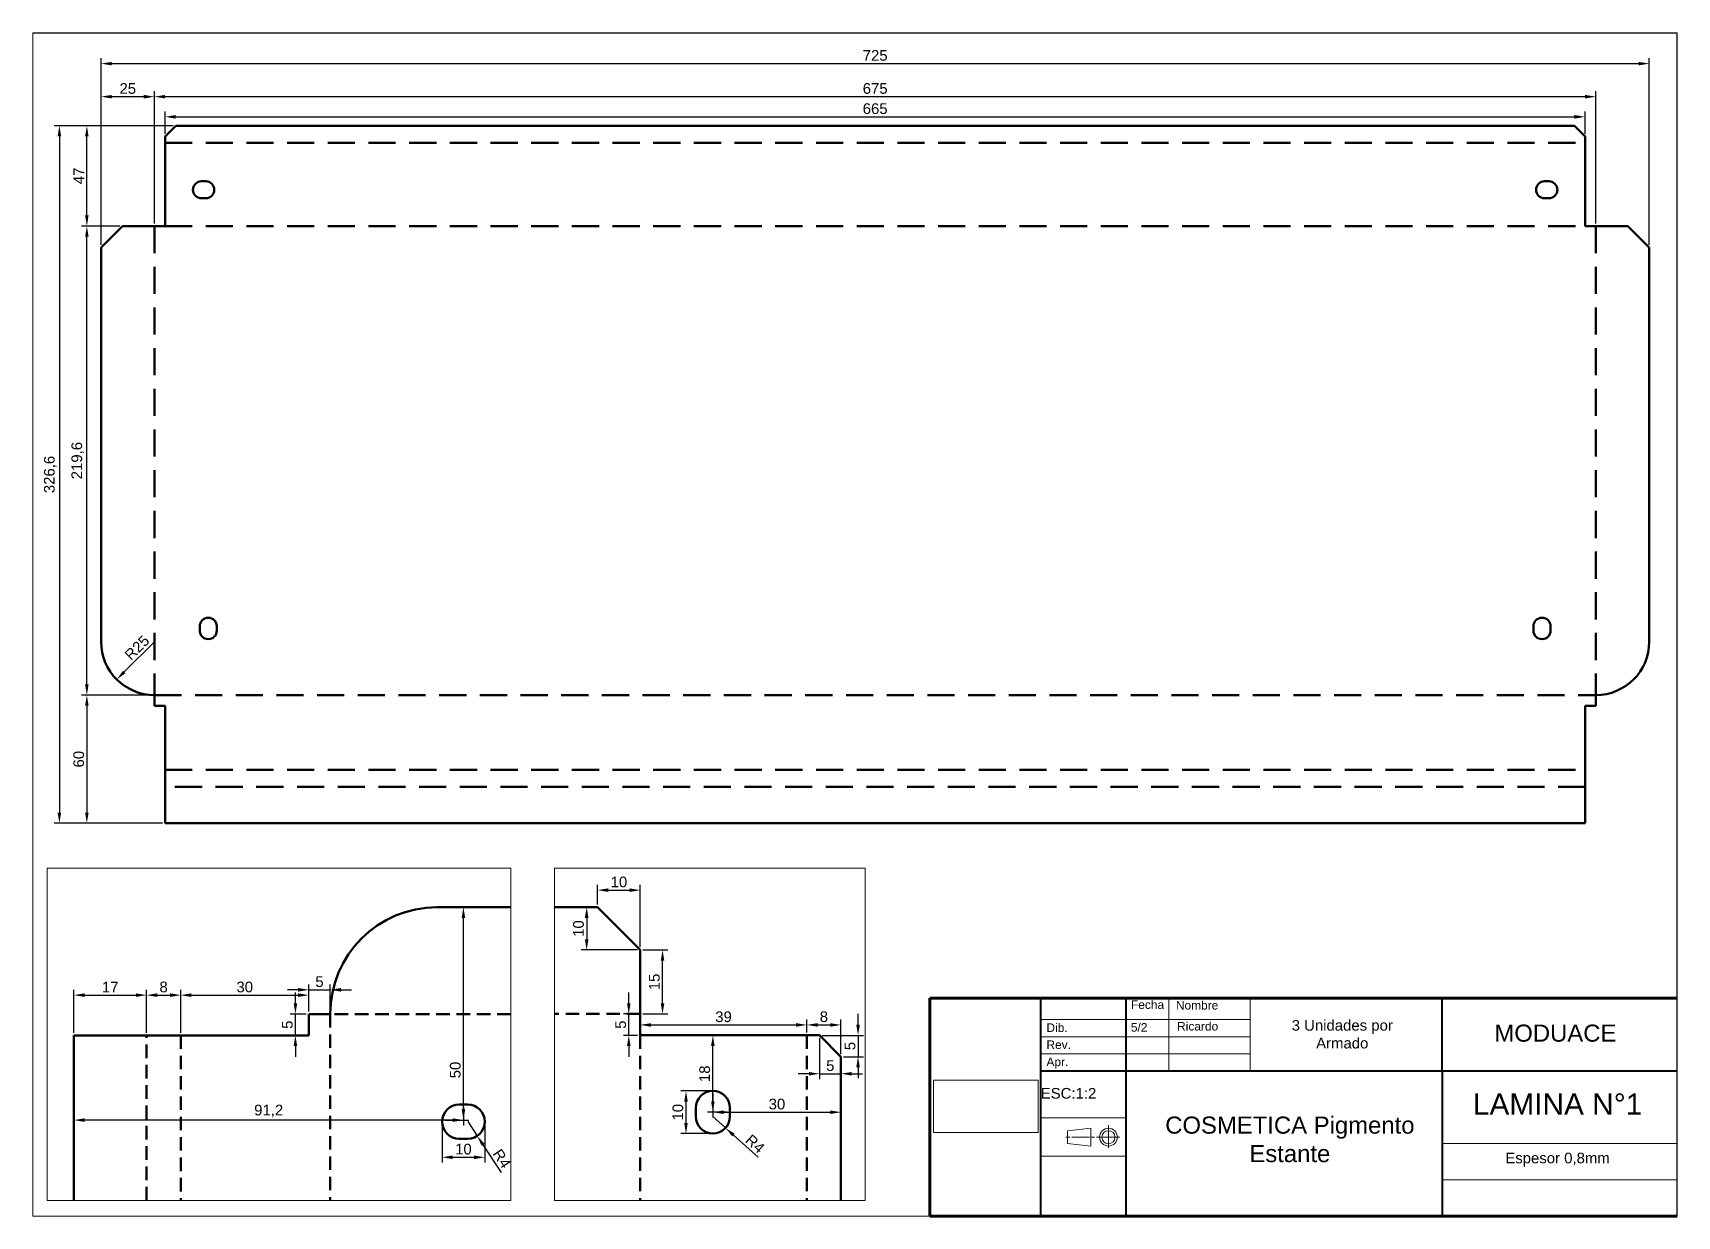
# Paper-space layout 'Estante' of a CAD drawing. Header units: millimetres. Extents: x 25 to 410, y 10 to 287.
# The model-space entities are those that its viewports show. They can reach past a viewport. Long polylines and large blocks are cut down to what shows.
import ezdxf

# ---------------------------------------------------------------- set-up
doc = ezdxf.new("R2010")
doc.units = ezdxf.units.MM
doc.linetypes.add('HIDDEN2', pattern=[4.7625, 3.175, -1.5875])
doc.layers.add('logo', color=7, linetype='Continuous', lineweight=13, true_color=0xffffff)
doc.layers.add('PDF4_Texto', color=7, linetype='Continuous')
doc.layers.add('Rotulo', color=7, linetype='Continuous', lineweight=20)
doc.styles.add('Annotative', font='arial.ttf')
doc.styles.add('PDF Arial', font='arial.ttf')
doc.styles.get("Standard").update_dxf_attribs({"font": 'arial.ttf'})
doc.dimstyles.new('ISO-25', dxfattribs={"dimtxt": 2.5, "dimasz": 2.5, "dimexe": 1.25, "dimexo": 0.625, "dimtad": 1, "dimtxsty": 'Standard', "dimcen": 2.5, "dimadec": 0, "dimazin": 0, "dimtfac": 1, "dimtmove": 0, "dimatfit": 3, "dimfxl": 1, "dimarcsym": 0})
picture_1 = doc.add_image_def('image1.jpg', size_in_pixel=(62, 31))

# ---------------------------------------------------------------- blocks, each defined once
blk = doc.blocks.new('*D77')
at = {"color": 0, "lineweight": -2, "transparency": 16777216}
for p, q in [((40.97, 237.4), (40.97, 281.06)), ((403.47, 237.4), (403.47, 281.06)), ((43.47, 279.81), (400.97, 279.81))]:
    blk.add_line(p, q, dxfattribs=at)
at = {"color": 0, "transparency": 16777216}
for points in [[(43.47, 280.22), (43.47, 279.39), (40.97, 279.81)], [(400.97, 280.22), (400.97, 279.39), (403.47, 279.81)]]:
    blk.add_solid(points, dxfattribs=at)
at = {"layer": 'Defpoints', "color": 0, "transparency": 16777216}
for p in [(403.47, 279.81), (40.97, 236.77), (403.47, 236.77)]:
    blk.add_point(p, dxfattribs=at)
at = {"color": 0, "transparency": 16777216, "insert": (222.22, 281.71), "char_height": 2.5, "attachment_point": 5}
blk.add_mtext('725', dxfattribs=at)
blk = doc.blocks.new('*D78')
at = {"color": 0, "lineweight": -2, "transparency": 16777216}
for p, q in [((40.97, 237.4), (40.97, 273.32)), ((43.47, 272.07), (50.97, 272.07)), ((53.47, 242.4), (53.47, 273.32))]:
    blk.add_line(p, q, dxfattribs=at)
at = {"color": 0, "transparency": 16777216}
for points in [[(43.47, 272.48), (43.47, 271.65), (40.97, 272.07)], [(50.97, 272.48), (50.97, 271.65), (53.47, 272.07)]]:
    blk.add_solid(points, dxfattribs=at)
at = {"layer": 'Defpoints', "color": 0, "transparency": 16777216}
for p in [(53.47, 272.07), (53.47, 241.77), (40.97, 236.77)]:
    blk.add_point(p, dxfattribs=at)
at = {"color": 0, "transparency": 16777216, "insert": (47.22, 273.97), "char_height": 2.5, "attachment_point": 5}
blk.add_mtext('25', dxfattribs=at)
blk = doc.blocks.new('*D79')
at = {"color": 0, "lineweight": -2, "transparency": 16777216}
for p, q in [((53.47, 242.4), (53.47, 273.32)), ((55.97, 272.07), (388.47, 272.07)), ((390.97, 242.4), (390.97, 273.32))]:
    blk.add_line(p, q, dxfattribs=at)
at = {"color": 0, "transparency": 16777216}
for points in [[(55.97, 272.48), (55.97, 271.65), (53.47, 272.07)], [(388.47, 272.48), (388.47, 271.65), (390.97, 272.07)]]:
    blk.add_solid(points, dxfattribs=at)
at = {"layer": 'Defpoints', "color": 0, "transparency": 16777216}
for p in [(390.97, 272.07), (53.47, 241.77), (390.97, 241.77)]:
    blk.add_point(p, dxfattribs=at)
at = {"color": 0, "transparency": 16777216, "insert": (222.22, 273.97), "char_height": 2.5, "attachment_point": 5}
blk.add_mtext('675', dxfattribs=at)
blk = doc.blocks.new('*D80')
at = {"color": 0, "lineweight": -2, "transparency": 16777216}
for p, q in [((57.84, 265.27), (29.96, 265.27)), ((31.21, 262.77), (31.21, 104.47)), ((55.34, 101.97), (29.96, 101.97))]:
    blk.add_line(p, q, dxfattribs=at)
at = {"color": 0, "transparency": 16777216}
for points in [[(30.79, 262.77), (31.62, 262.77), (31.21, 265.27)], [(30.79, 104.47), (31.62, 104.47), (31.21, 101.97)]]:
    blk.add_solid(points, dxfattribs=at)
at = {"layer": 'Defpoints', "color": 0, "transparency": 16777216}
for p in [(58.47, 265.27), (31.21, 101.97), (55.97, 101.97)]:
    blk.add_point(p, dxfattribs=at)
at = {"color": 0, "transparency": 16777216, "insert": (29.08, 183.62), "char_height": 2.5, "attachment_point": 5, "rotation": 90}
blk.add_mtext('326,6', dxfattribs=at)
blk = doc.blocks.new('*D81')
at = {"color": 0, "lineweight": -2, "transparency": 16777216}
for p, q in [((57.84, 265.27), (36.39, 265.27)), ((37.64, 244.27), (37.64, 262.77)), ((45.34, 241.77), (36.39, 241.77))]:
    blk.add_line(p, q, dxfattribs=at)
at = {"color": 0, "transparency": 16777216}
for points in [[(37.22, 262.77), (38.05, 262.77), (37.64, 265.27)], [(37.22, 244.27), (38.05, 244.27), (37.64, 241.77)]]:
    blk.add_solid(points, dxfattribs=at)
at = {"layer": 'Defpoints', "color": 0, "transparency": 16777216}
for p in [(37.64, 265.27), (58.47, 265.27), (45.97, 241.77)]:
    blk.add_point(p, dxfattribs=at)
at = {"color": 0, "transparency": 16777216, "insert": (35.76, 253.52), "char_height": 2.5, "attachment_point": 5, "rotation": 90}
blk.add_mtext('47', dxfattribs=at)
blk = doc.blocks.new('*D82')
at = {"color": 0, "lineweight": -2, "transparency": 16777216}
for p, q in [((52.84, 131.97), (36.39, 131.97)), ((37.64, 129.47), (37.64, 104.47)), ((55.34, 101.97), (36.39, 101.97))]:
    blk.add_line(p, q, dxfattribs=at)
at = {"color": 0, "transparency": 16777216}
for points in [[(37.22, 129.47), (38.05, 129.47), (37.64, 131.97)], [(37.22, 104.47), (38.05, 104.47), (37.64, 101.97)]]:
    blk.add_solid(points, dxfattribs=at)
at = {"layer": 'Defpoints', "color": 0, "transparency": 16777216}
for p in [(53.47, 131.97), (37.64, 101.97), (55.97, 101.97)]:
    blk.add_point(p, dxfattribs=at)
at = {"color": 0, "transparency": 16777216, "insert": (35.74, 116.97), "char_height": 2.5, "attachment_point": 5, "rotation": 90}
blk.add_mtext('60', dxfattribs=at)
blk = doc.blocks.new('*D83')
at = {"color": 0, "lineweight": -2, "transparency": 16777216}
for p, q in [((45.34, 241.77), (36.39, 241.77)), ((37.64, 134.47), (37.64, 239.27)), ((52.84, 131.97), (36.39, 131.97))]:
    blk.add_line(p, q, dxfattribs=at)
at = {"color": 0, "transparency": 16777216}
for points in [[(37.22, 239.27), (38.05, 239.27), (37.64, 241.77)], [(37.22, 134.47), (38.05, 134.47), (37.64, 131.97)]]:
    blk.add_solid(points, dxfattribs=at)
at = {"layer": 'Defpoints', "color": 0, "transparency": 16777216}
for p in [(37.64, 241.77), (45.97, 241.77), (53.47, 131.97)]:
    blk.add_point(p, dxfattribs=at)
at = {"color": 0, "transparency": 16777216, "insert": (35.51, 186.87), "char_height": 2.5, "attachment_point": 5, "rotation": 90}
blk.add_mtext('219,6', dxfattribs=at)
blk = doc.blocks.new('*D84')
at = {"color": 0, "lineweight": -2, "transparency": 16777216}
blk.add_line((53.29, 144.29), (46.4, 137.4), dxfattribs=at)
at = {"color": 0, "transparency": 16777216}
blk.add_solid([(46.1, 137.69), (46.69, 137.1), (44.63, 135.63)], dxfattribs=at)
at = {"layer": 'Defpoints', "color": 0, "transparency": 16777216}
for p in [(53.47, 144.47), (44.63, 135.63)]:
    blk.add_point(p, dxfattribs=at)
at = {"color": 0, "transparency": 16777216, "insert": (49.38, 143.07), "char_height": 2.5, "attachment_point": 5, "rotation": 45}
blk.add_mtext('R25', dxfattribs=at)
blk = doc.blocks.new('*D85')
at = {"color": 0, "lineweight": -2, "transparency": 16777216}
for p, q in [((34.61, 52.93), (34.61, 62.98)), ((37.11, 61.73), (49.11, 61.73)), ((51.61, 52.93), (51.61, 62.98))]:
    blk.add_line(p, q, dxfattribs=at)
at = {"color": 0, "transparency": 16777216}
for points in [[(37.11, 62.15), (37.11, 61.31), (34.61, 61.73)], [(49.11, 62.15), (49.11, 61.31), (51.61, 61.73)]]:
    blk.add_solid(points, dxfattribs=at)
at = {"layer": 'Defpoints', "color": 0, "transparency": 16777216}
for p in [(51.61, 61.73), (34.61, 52.31), (51.61, 52.31)]:
    blk.add_point(p, dxfattribs=at)
at = {"color": 0, "transparency": 16777216, "insert": (43.11, 63.61), "char_height": 2.5, "attachment_point": 5}
blk.add_mtext('17', dxfattribs=at)
blk = doc.blocks.new('*D86')
at = {"color": 0, "lineweight": -2, "transparency": 16777216}
for p, q in [((51.61, 52.93), (51.61, 62.98)), ((54.11, 61.73), (57.11, 61.73)), ((59.61, 52.93), (59.61, 62.98))]:
    blk.add_line(p, q, dxfattribs=at)
at = {"color": 0, "transparency": 16777216}
for points in [[(54.11, 62.15), (54.11, 61.31), (51.61, 61.73)], [(57.11, 62.15), (57.11, 61.31), (59.61, 61.73)]]:
    blk.add_solid(points, dxfattribs=at)
at = {"layer": 'Defpoints', "color": 0, "transparency": 16777216}
for p in [(59.61, 61.73), (51.61, 52.31), (59.61, 52.31)]:
    blk.add_point(p, dxfattribs=at)
at = {"color": 0, "transparency": 16777216, "insert": (55.61, 63.63), "char_height": 2.5, "attachment_point": 5}
blk.add_mtext('8', dxfattribs=at)
blk = doc.blocks.new('*D87')
at = {"color": 0, "lineweight": -2, "transparency": 16777216}
for p, q in [((59.61, 52.93), (59.61, 62.98)), ((62.11, 61.73), (87.11, 61.73)), ((89.61, 57.93), (89.61, 62.98))]:
    blk.add_line(p, q, dxfattribs=at)
at = {"color": 0, "transparency": 16777216}
for points in [[(62.11, 62.15), (62.11, 61.31), (59.61, 61.73)], [(87.11, 62.15), (87.11, 61.31), (89.61, 61.73)]]:
    blk.add_solid(points, dxfattribs=at)
at = {"layer": 'Defpoints', "color": 0, "transparency": 16777216}
for p in [(89.61, 61.73), (89.61, 57.31), (59.61, 52.31)]:
    blk.add_point(p, dxfattribs=at)
at = {"color": 0, "transparency": 16777216, "insert": (74.61, 63.63), "char_height": 2.5, "attachment_point": 5}
blk.add_mtext('30', dxfattribs=at)
blk = doc.blocks.new('*D88')
at = {"color": 0, "lineweight": -2, "transparency": 16777216}
for p, q in [((87.11, 62.98), (84.61, 62.98)), ((89.61, 57.93), (89.61, 64.23)), ((89.61, 62.98), (94.61, 62.98)), ((94.61, 57.93), (94.61, 64.23)), ((97.11, 62.98), (99.61, 62.98))]:
    blk.add_line(p, q, dxfattribs=at)
at = {"color": 0, "transparency": 16777216}
for points in [[(87.11, 63.4), (87.11, 62.56), (89.61, 62.98)], [(97.11, 63.4), (97.11, 62.56), (94.61, 62.98)]]:
    blk.add_solid(points, dxfattribs=at)
at = {"layer": 'Defpoints', "color": 0, "transparency": 16777216}
for p in [(94.61, 62.98), (89.61, 57.31), (94.61, 57.31)]:
    blk.add_point(p, dxfattribs=at)
at = {"color": 0, "transparency": 16777216, "insert": (92.11, 64.87), "char_height": 2.5, "attachment_point": 5}
blk.add_mtext('5', dxfattribs=at)
blk = doc.blocks.new('*D89')
at = {"color": 0, "lineweight": -2, "transparency": 16777216}
for p, q in [((86.47, 59.81), (86.47, 62.31)), ((88.99, 57.31), (85.22, 57.31)), ((86.47, 52.31), (86.47, 57.31)), ((88.99, 52.31), (85.22, 52.31)), ((86.47, 49.81), (86.47, 47.31))]:
    blk.add_line(p, q, dxfattribs=at)
at = {"color": 0, "transparency": 16777216}
for points in [[(86.06, 59.81), (86.89, 59.81), (86.47, 57.31)], [(86.06, 49.81), (86.89, 49.81), (86.47, 52.31)]]:
    blk.add_solid(points, dxfattribs=at)
at = {"layer": 'Defpoints', "color": 0, "transparency": 16777216}
for p in [(86.47, 57.31), (89.61, 57.31), (89.61, 52.31)]:
    blk.add_point(p, dxfattribs=at)
at = {"color": 0, "transparency": 16777216, "insert": (84.58, 54.81), "char_height": 2.5, "attachment_point": 5, "rotation": 90}
blk.add_mtext('5', dxfattribs=at)
blk = doc.blocks.new('*D90')
at = {"color": 0, "lineweight": -2, "transparency": 16777216}
for p, q in [((120.81, 31.48), (120.81, 22.52)), ((130.81, 31.48), (130.81, 22.52)), ((123.31, 23.77), (128.31, 23.77))]:
    blk.add_line(p, q, dxfattribs=at)
at = {"color": 0, "transparency": 16777216}
for points in [[(123.31, 24.19), (123.31, 23.35), (120.81, 23.77)], [(128.31, 24.19), (128.31, 23.35), (130.81, 23.77)]]:
    blk.add_solid(points, dxfattribs=at)
at = {"layer": 'Defpoints', "color": 0, "transparency": 16777216}
for p in [(120.81, 32.11), (130.81, 32.11), (130.81, 23.77)]:
    blk.add_point(p, dxfattribs=at)
at = {"color": 0, "transparency": 16777216, "insert": (125.81, 25.67), "char_height": 2.5, "attachment_point": 5}
blk.add_mtext('10', dxfattribs=at)
blk = doc.blocks.new('*D91')
at = {"color": 0, "lineweight": -2, "transparency": 16777216}
for p, q in [((126.81, 32.11), (129.03, 28.78)), ((134.72, 20.23), (130.42, 26.7))]:
    blk.add_line(p, q, dxfattribs=at)
blk.add_arc((126.81, 32.11), 4, 285.7643, 351.0475, dxfattribs=at)
at = {"color": 0, "transparency": 16777216}
blk.add_solid([(130.76, 26.93), (130.07, 26.47), (129.03, 28.78)], dxfattribs=at)
at = {"layer": 'Defpoints', "color": 0, "transparency": 16777216}
for p in [(126.81, 32.11), (129.03, 28.78)]:
    blk.add_point(p, dxfattribs=at)
at = {"color": 0, "transparency": 16777216, "insert": (134.82, 23.46), "char_height": 2.5, "attachment_point": 5, "rotation": 303.6693}
blk.add_mtext('R4', dxfattribs=at)
blk = doc.blocks.new('*D92')
at = {"color": 0, "lineweight": -2, "transparency": 16777216}
for p, q in [((34.61, 35.48), (34.61, 31.23)), ((125.81, 35.48), (125.81, 31.23)), ((123.31, 32.48), (37.11, 32.48))]:
    blk.add_line(p, q, dxfattribs=at)
at = {"color": 0, "transparency": 16777216}
for points in [[(37.11, 32.89), (37.11, 32.06), (34.61, 32.48)], [(123.31, 32.89), (123.31, 32.06), (125.81, 32.48)]]:
    blk.add_solid(points, dxfattribs=at)
at = {"layer": 'Defpoints', "color": 0, "transparency": 16777216}
for p in [(34.61, 36.11), (125.81, 36.11), (34.61, 32.48)]:
    blk.add_point(p, dxfattribs=at)
at = {"color": 0, "transparency": 16777216, "insert": (80.21, 34.6), "char_height": 2.5, "attachment_point": 5}
blk.add_mtext('91,2', dxfattribs=at)
blk = doc.blocks.new('*D93')
at = {"color": 0, "lineweight": -2, "transparency": 16777216}
for p, q in [((123.86, 82.31), (127.06, 82.31)), ((125.81, 34.98), (125.81, 79.81)), ((121.45, 32.48), (127.06, 32.48))]:
    blk.add_line(p, q, dxfattribs=at)
at = {"color": 0, "transparency": 16777216}
for points in [[(125.4, 79.81), (126.23, 79.81), (125.81, 82.31)], [(125.4, 34.98), (126.23, 34.98), (125.81, 32.48)]]:
    blk.add_solid(points, dxfattribs=at)
at = {"layer": 'Defpoints', "color": 0, "transparency": 16777216}
for p in [(123.24, 82.31), (125.81, 82.31), (120.83, 32.48)]:
    blk.add_point(p, dxfattribs=at)
at = {"color": 0, "transparency": 16777216, "insert": (123.91, 44.2), "char_height": 2.5, "attachment_point": 5, "rotation": 90}
blk.add_mtext('50', dxfattribs=at)
blk = doc.blocks.new('*D94')
at = {"color": 0, "lineweight": -2, "transparency": 16777216}
for p, q in [((157.22, 82.95), (157.22, 87.56)), ((159.72, 86.31), (164.72, 86.31)), ((167.22, 72.95), (167.22, 87.56))]:
    blk.add_line(p, q, dxfattribs=at)
at = {"color": 0, "transparency": 16777216}
for points in [[(159.72, 86.73), (159.72, 85.89), (157.22, 86.31)], [(164.72, 86.73), (164.72, 85.89), (167.22, 86.31)]]:
    blk.add_solid(points, dxfattribs=at)
at = {"layer": 'Defpoints', "color": 0, "transparency": 16777216}
for p in [(167.22, 86.31), (157.22, 82.32), (167.22, 72.32)]:
    blk.add_point(p, dxfattribs=at)
at = {"color": 0, "transparency": 16777216, "insert": (162.22, 88.21), "char_height": 2.5, "attachment_point": 5}
blk.add_mtext('10', dxfattribs=at)
blk = doc.blocks.new('*D95')
at = {"color": 0, "lineweight": -2, "transparency": 16777216}
for p, q in [((156.59, 82.32), (153.42, 82.32)), ((154.67, 79.82), (154.67, 74.82)), ((166.59, 72.32), (153.42, 72.32))]:
    blk.add_line(p, q, dxfattribs=at)
at = {"color": 0, "transparency": 16777216}
for points in [[(154.25, 79.82), (155.09, 79.82), (154.67, 82.32)], [(154.25, 74.82), (155.09, 74.82), (154.67, 72.32)]]:
    blk.add_solid(points, dxfattribs=at)
at = {"layer": 'Defpoints', "color": 0, "transparency": 16777216}
for p in [(157.22, 82.32), (154.67, 72.32), (167.22, 72.32)]:
    blk.add_point(p, dxfattribs=at)
at = {"color": 0, "transparency": 16777216, "insert": (152.77, 77.32), "char_height": 2.5, "attachment_point": 5, "rotation": 90}
blk.add_mtext('10', dxfattribs=at)
blk = doc.blocks.new('*D96')
at = {"color": 0, "lineweight": -2, "transparency": 16777216}
for p, q in [((167.84, 72.32), (173.69, 72.32)), ((172.44, 59.82), (172.44, 69.82)), ((167.84, 57.32), (173.69, 57.32))]:
    blk.add_line(p, q, dxfattribs=at)
at = {"color": 0, "transparency": 16777216}
for points in [[(172.02, 69.82), (172.85, 69.82), (172.44, 72.32)], [(172.02, 59.82), (172.85, 59.82), (172.44, 57.32)]]:
    blk.add_solid(points, dxfattribs=at)
at = {"layer": 'Defpoints', "color": 0, "transparency": 16777216}
for p in [(167.22, 72.32), (172.44, 72.32), (167.22, 57.32)]:
    blk.add_point(p, dxfattribs=at)
at = {"color": 0, "transparency": 16777216, "insert": (170.53, 64.82), "char_height": 2.5, "attachment_point": 5, "rotation": 90}
blk.add_mtext('15', dxfattribs=at)
blk = doc.blocks.new('*D97')
at = {"color": 0, "lineweight": -2, "transparency": 16777216}
for p, q in [((164.53, 59.82), (164.53, 62.32)), ((166.59, 57.32), (163.28, 57.32)), ((164.53, 52.32), (164.53, 57.32)), ((166.59, 52.32), (163.28, 52.32)), ((164.53, 49.82), (164.53, 47.32))]:
    blk.add_line(p, q, dxfattribs=at)
at = {"color": 0, "transparency": 16777216}
for points in [[(164.11, 59.82), (164.94, 59.82), (164.53, 57.32)], [(164.11, 49.82), (164.94, 49.82), (164.53, 52.32)]]:
    blk.add_solid(points, dxfattribs=at)
at = {"layer": 'Defpoints', "color": 0, "transparency": 16777216}
for p in [(164.53, 57.32), (167.22, 57.32), (167.22, 52.32)]:
    blk.add_point(p, dxfattribs=at)
at = {"color": 0, "transparency": 16777216, "insert": (162.63, 54.82), "char_height": 2.5, "attachment_point": 5, "rotation": 90}
blk.add_mtext('5', dxfattribs=at)
blk = doc.blocks.new('*D98')
at = {"color": 0, "lineweight": -2, "transparency": 16777216}
for p, q in [((167.22, 52.95), (167.22, 56.01)), ((169.72, 54.76), (203.72, 54.76)), ((206.22, 52.95), (206.22, 56.01))]:
    blk.add_line(p, q, dxfattribs=at)
at = {"color": 0, "transparency": 16777216}
for points in [[(169.72, 55.17), (169.72, 54.34), (167.22, 54.76)], [(203.72, 55.17), (203.72, 54.34), (206.22, 54.76)]]:
    blk.add_solid(points, dxfattribs=at)
at = {"layer": 'Defpoints', "color": 0, "transparency": 16777216}
for p in [(206.22, 54.76), (167.22, 52.32), (206.22, 52.32)]:
    blk.add_point(p, dxfattribs=at)
at = {"color": 0, "transparency": 16777216, "insert": (186.72, 56.66), "char_height": 2.5, "attachment_point": 5}
blk.add_mtext('39', dxfattribs=at)
blk = doc.blocks.new('*D99')
at = {"color": 0, "lineweight": -2, "transparency": 16777216}
for p, q in [((206.22, 52.95), (206.22, 56.01)), ((208.72, 54.76), (211.72, 54.76)), ((214.22, 47.95), (214.22, 56.01))]:
    blk.add_line(p, q, dxfattribs=at)
at = {"color": 0, "transparency": 16777216}
for points in [[(208.72, 55.17), (208.72, 54.34), (206.22, 54.76)], [(211.72, 55.17), (211.72, 54.34), (214.22, 54.76)]]:
    blk.add_solid(points, dxfattribs=at)
at = {"layer": 'Defpoints', "color": 0, "transparency": 16777216}
for p in [(214.22, 54.76), (206.22, 52.32), (214.22, 47.32)]:
    blk.add_point(p, dxfattribs=at)
at = {"color": 0, "transparency": 16777216, "insert": (210.22, 56.66), "char_height": 2.5, "attachment_point": 5}
blk.add_mtext('8', dxfattribs=at)
blk = doc.blocks.new('*D100')
at = {"color": 0, "lineweight": -2, "transparency": 16777216}
for p, q in [((218.22, 54.82), (218.22, 57.32)), ((209.84, 52.32), (219.47, 52.32)), ((218.22, 52.32), (218.22, 47.32)), ((214.84, 47.32), (219.47, 47.32)), ((218.22, 44.82), (218.22, 42.32))]:
    blk.add_line(p, q, dxfattribs=at)
at = {"color": 0, "transparency": 16777216}
for points in [[(217.8, 54.82), (218.63, 54.82), (218.22, 52.32)], [(217.8, 44.82), (218.63, 44.82), (218.22, 47.32)]]:
    blk.add_solid(points, dxfattribs=at)
at = {"layer": 'Defpoints', "color": 0, "transparency": 16777216}
for p in [(209.22, 52.32), (214.22, 47.32), (218.22, 47.32)]:
    blk.add_point(p, dxfattribs=at)
at = {"color": 0, "transparency": 16777216, "insert": (216.32, 49.82), "char_height": 2.5, "attachment_point": 5, "rotation": 90}
blk.add_mtext('5', dxfattribs=at)
blk = doc.blocks.new('*D101')
at = {"color": 0, "lineweight": -2, "transparency": 16777216}
for p, q in [((209.22, 51.7), (209.22, 42.08)), ((214.22, 46.7), (214.22, 42.08)), ((206.72, 43.33), (204.22, 43.33)), ((209.22, 43.33), (214.22, 43.33)), ((216.72, 43.33), (219.22, 43.33))]:
    blk.add_line(p, q, dxfattribs=at)
at = {"color": 0, "transparency": 16777216}
for points in [[(206.72, 43.74), (206.72, 42.91), (209.22, 43.33)], [(216.72, 43.74), (216.72, 42.91), (214.22, 43.33)]]:
    blk.add_solid(points, dxfattribs=at)
at = {"layer": 'Defpoints', "color": 0, "transparency": 16777216}
for p in [(209.22, 52.32), (214.22, 47.32), (214.22, 43.33)]:
    blk.add_point(p, dxfattribs=at)
at = {"color": 0, "transparency": 16777216, "insert": (211.72, 45.22), "char_height": 2.5, "attachment_point": 5}
blk.add_mtext('5', dxfattribs=at)
blk = doc.blocks.new('*D102')
at = {"color": 0, "lineweight": -2, "transparency": 16777216}
for p, q in [((184.22, 38.7), (184.22, 33.07)), ((214.22, 38.7), (214.22, 33.07)), ((186.72, 34.32), (211.72, 34.32))]:
    blk.add_line(p, q, dxfattribs=at)
at = {"color": 0, "transparency": 16777216}
for points in [[(186.72, 34.74), (186.72, 33.91), (184.22, 34.32)], [(211.72, 34.74), (211.72, 33.91), (214.22, 34.32)]]:
    blk.add_solid(points, dxfattribs=at)
at = {"layer": 'Defpoints', "color": 0, "transparency": 16777216}
for p in [(184.22, 39.32), (214.22, 39.32), (214.22, 34.32)]:
    blk.add_point(p, dxfattribs=at)
at = {"color": 0, "transparency": 16777216, "insert": (199.22, 36.22), "char_height": 2.5, "attachment_point": 5}
blk.add_mtext('30', dxfattribs=at)
blk = doc.blocks.new('*D103')
at = {"color": 0, "lineweight": -2, "transparency": 16777216}
for p, q in [((180.84, 52.32), (185.47, 52.32)), ((184.22, 36.82), (184.22, 49.82)), ((187.57, 34.32), (182.97, 34.32))]:
    blk.add_line(p, q, dxfattribs=at)
at = {"color": 0, "transparency": 16777216}
for points in [[(183.8, 49.82), (184.63, 49.82), (184.22, 52.32)], [(183.8, 36.82), (184.63, 36.82), (184.22, 34.32)]]:
    blk.add_solid(points, dxfattribs=at)
at = {"layer": 'Defpoints', "color": 0, "transparency": 16777216}
for p in [(180.22, 52.32), (184.22, 52.32), (188.19, 34.32)]:
    blk.add_point(p, dxfattribs=at)
at = {"color": 0, "transparency": 16777216, "insert": (182.31, 43.32), "char_height": 2.5, "attachment_point": 5, "rotation": 90}
blk.add_mtext('18', dxfattribs=at)
blk = doc.blocks.new('*D104')
at = {"color": 0, "lineweight": -2, "transparency": 16777216}
for p, q in [((183.59, 39.32), (176.68, 39.32)), ((177.93, 31.82), (177.93, 36.82)), ((183.59, 29.32), (176.68, 29.32))]:
    blk.add_line(p, q, dxfattribs=at)
at = {"color": 0, "transparency": 16777216}
for points in [[(177.51, 36.82), (178.34, 36.82), (177.93, 39.32)], [(177.51, 31.82), (178.34, 31.82), (177.93, 29.32)]]:
    blk.add_solid(points, dxfattribs=at)
at = {"layer": 'Defpoints', "color": 0, "transparency": 16777216}
for p in [(177.93, 39.32), (184.22, 39.32), (184.22, 29.32)]:
    blk.add_point(p, dxfattribs=at)
at = {"color": 0, "transparency": 16777216, "insert": (176.03, 34.32), "char_height": 2.5, "attachment_point": 5, "rotation": 90}
blk.add_mtext('10', dxfattribs=at)
blk = doc.blocks.new('*D105')
at = {"color": 0, "lineweight": -2, "transparency": 16777216}
for p, q in [((184.22, 33.32), (187.18, 30.64)), ((194.81, 23.76), (189.04, 28.97))]:
    blk.add_line(p, q, dxfattribs=at)
at = {"color": 0, "transparency": 16777216}
blk.add_solid([(189.32, 29.28), (188.76, 28.66), (187.18, 30.64)], dxfattribs=at)
at = {"layer": 'Defpoints', "color": 0, "transparency": 16777216}
for p in [(184.22, 33.32), (187.18, 30.64)]:
    blk.add_point(p, dxfattribs=at)
at = {"color": 0, "transparency": 16777216, "insert": (194.11, 26.92), "char_height": 2.5, "attachment_point": 5, "rotation": 317.9367}
blk.add_mtext('R4', dxfattribs=at)
blk = doc.blocks.new('*D112')
at = {"color": 0, "lineweight": -2, "transparency": 16777216}
for p, q in [((55.97, 263.4), (55.97, 268.6)), ((58.47, 267.35), (385.97, 267.35)), ((388.47, 263.4), (388.47, 268.6))]:
    blk.add_line(p, q, dxfattribs=at)
at = {"color": 0, "transparency": 16777216}
for points in [[(58.47, 267.77), (58.47, 266.93), (55.97, 267.35)], [(385.97, 267.77), (385.97, 266.93), (388.47, 267.35)]]:
    blk.add_solid(points, dxfattribs=at)
at = {"layer": 'Defpoints', "color": 0, "transparency": 16777216}
for p in [(388.47, 267.35), (55.97, 262.77), (388.47, 262.77)]:
    blk.add_point(p, dxfattribs=at)
at = {"color": 0, "transparency": 16777216, "insert": (222.22, 269.25), "char_height": 2.5, "attachment_point": 5}
blk.add_mtext('665', dxfattribs=at)

msp = doc.modelspace()

# ---------------------------------------------------------------- linework, layer by layer
at = {"lineweight": 50, "extrusion": (1, -1.22465e-16, 3.7494e-33)}
for p, q in [((-4849.73, 1553.35), (-4854.73, 1548.35)), ((-4849.73, 1553.35), (-4194.73, 1553.35)), ((-4194.73, 1553.35), (-4189.73, 1548.35)), ((-4854.73, 1548.35), (-4854.73, 1545.35)), ((-4189.73, 1548.35), (-4189.73, 1545.35)), ((-4854.73, 1545.35), (-4854.73, 1506.35)), ((-4189.73, 1545.35), (-4189.73, 1506.35)), ((-4837.73, 1527.35), (-4835.73, 1527.35)), ((-4206.73, 1527.35), (-4208.73, 1527.35)), ((-4835.73, 1519.35), (-4837.73, 1519.35)), ((-4208.73, 1519.35), (-4206.73, 1519.35)), ((-4859.73, 1506.35), (-4854.73, 1506.35)), ((-4184.73, 1506.35), (-4189.73, 1506.35)), ((-4838.53, 1318.95), (-4838.53, 1316.95)), ((-4830.53, 1316.95), (-4830.53, 1318.95)), ((-4213.93, 1316.95), (-4213.93, 1318.95)), ((-4205.93, 1318.95), (-4205.93, 1316.95)), ((-4854.73, 1281.75, 0), (-4859.73, 1281.75, 0)), ((-4854.73, 1251.74, 0), (-4854.73, 1281.75, 0)), ((-4189.73, 1251.74, 0), (-4189.73, 1281.75, 0)), ((-4189.73, 1281.75, 0), (-4184.73, 1281.75, 0)), ((-4854.73, 1251.74, 0), (-4854.73, 1243.75, 0)), ((-4189.73, 1251.74, 0), (-4189.73, 1243.75, 0)), ((-4854.73, 1243.75, 0), (-4854.73, 1226.75, 0)), ((-4189.73, 1243.75, 0), (-4189.73, 1226.75, 0)), ((-4189.73, 1226.75, 0), (-4854.73, 1226.75, 0))]:
    msp.add_line(p, q, dxfattribs=at)
at = {"linetype": 'HIDDEN2', "lineweight": 50, "extrusion": (1, -1.22465e-16, 3.7494e-33)}
for p, q in [((-4854.73, 1545.35), (-4189.73, 1545.35)), ((-4854.73, 1506.35), (-4189.73, 1506.35)), ((-4859.73, 1286.75, 0), (-4184.73, 1286.75, 0)), ((-4854.73, 1251.74, 0), (-4189.73, 1251.74, 0)), ((-4189.73, 1243.75, 0), (-4854.73, 1243.75, 0))]:
    msp.add_line(p, q, dxfattribs=at)
at = {"lineweight": 50}
for p, q in [((-4874.73, 1506.35, 0), (-4884.73, 1496.35, 0)), ((-4859.73, 1506.35, 0), (-4874.73, 1506.35, 0)), ((-4884.73, 1311.75, 0), (-4884.73, 1496.35, 0)), ((-4859.73, 1281.75, 0), (-4859.73, 1286.75, 0))]:
    msp.add_line(p, q, dxfattribs=at)
at = {"linetype": 'HIDDEN2', "lineweight": 50}
msp.add_line((-4859.73, 1506.35, 0), (-4859.73, 1286.75, 0), dxfattribs=at)
at = {"linetype": 'HIDDEN2', "lineweight": 50, "extrusion": (-1.83697e-16, -1.22465e-16, -1)}
msp.add_line((-4184.73, 1506.35), (-4184.73, 1286.75), dxfattribs=at)
at = {"lineweight": 50, "extrusion": (-1.83697e-16, -1.22465e-16, -1)}
for p, q in [((-4184.73, 1506.35), (-4169.73, 1506.35)), ((-4169.73, 1506.35), (-4159.73, 1496.35)), ((-4159.73, 1311.75), (-4159.73, 1496.35)), ((-4184.73, 1281.75), (-4184.73, 1286.75))]:
    msp.add_line(p, q, dxfattribs=at)
at = {"lineweight": 50, "extrusion": (1.83697e-16, -1.22465e-16, -1)}
for centre, start, end in [((4837.73, 1523.35), 270, 90), ((4835.73, 1523.35), 90, 270)]:
    msp.add_arc(centre, 4, start, end, dxfattribs=at)
at = {"lineweight": 50}
for centre, radius, start, end in [((-4208.73, 1523.35), 4, 90, 270), ((-4206.73, 1523.35), 4, 270, 90), ((-4834.53, 1318.95), 4, 0, 180), ((-4834.53, 1316.95), 4, 180, 0), ((-4184.73, 1311.75), 25, 270, 0)]:
    msp.add_arc(centre, radius, start, end, dxfattribs=at)
at = {"lineweight": 50, "extrusion": (4.89859e-16, 1.22465e-16, -1)}
for centre, start, end in [((4209.93, 1318.95), 0, 180), ((4209.93, 1316.95), 180, 0)]:
    msp.add_arc(centre, 4, start, end, dxfattribs=at)
at = {"lineweight": 50, "extrusion": (-3.67394e-16, 1.83697e-16, -1)}
msp.add_arc((4859.73, 1311.75, 0), 25, 270, 0, dxfattribs=at)

psp = doc.layouts.new('Estante')

# ---------------------------------------------------------------- linework, layer by layer
for p in [(25, 287), (410, 10)]:
    psp.add_line(p, (410, 287))
at = {"layer": 'Rotulo', "lineweight": 60}
for p, q in [((235, 10), (235, 61)), ((235, 61), (410, 61)), ((235, 10), (410, 10))]:
    psp.add_line(p, q, dxfattribs=at)
at = {"layer": 'Rotulo', "lineweight": 40}
for p, q in [((261, 10), (261, 61)), ((281, 10), (281, 61)), ((355, 44), (355, 61)), ((261, 44), (410, 44)), ((355, 44), (355, 10))]:
    psp.add_line(p, q, dxfattribs=at)
at = {"layer": 'Rotulo', "lineweight": 20}
for p, q in [((291, 44), (291, 61)), ((310, 44), (310, 61)), ((261, 33), (281, 33)), ((355, 27), (410, 27)), ((261, 24), (281, 24)), ((355, 18.5), (410, 18.5))]:
    psp.add_line(p, q, dxfattribs=at)
at = {"layer": 'Rotulo'}
for p, q in [((261, 56), (310, 56)), ((261, 52), (310, 52)), ((261, 48), (310, 48)), ((276.8501, 31.3252), (276.8501, 25.977)), ((267.8627, 28.4819), (266.8632, 28.4819)), ((267.2757, 29.9978), (272.7188, 30.5578)), ((267.2757, 29.9978), (267.2757, 26.9659)), ((267.2757, 26.9659), (272.7188, 26.4059)), ((268.268, 28.4819), (272.4371, 28.4819)), ((272.7188, 30.5578), (272.7188, 26.4059)), ((273.6027, 28.4819), (272.7267, 28.4819)), ((274.0265, 28.4819), (279.5091, 28.4819)), ((410, 10), (25, 10))]:
    psp.add_line(p, q, dxfattribs=at)
for radius in [2.0759, 1.5159]:
    psp.add_circle((276.8501, 28.4819), radius, dxfattribs=at)

# ---------------------------------------------------------------- texts
at = {"insert": (381.9978, 23.2259), "char_height": 2.5, "attachment_point": 5}
psp.add_mtext_dynamic_manual_height_columns('Espesor 0,8mm', width=55, gutter_width=12.5, heights=[0], dxfattribs=at)
at = {"layer": 'PDF4_Texto', "insert": (331.5904, 52.5649), "char_height": 2.500015, "width": 31.969617, "attachment_point": 5, "style": 'PDF Arial'}
psp.add_mtext('3 Unidades por Armado', dxfattribs=at)
at = {"layer": 'PDF4_Texto', "insert": (319.3233, 27.9436), "char_height": 4.000023, "attachment_point": 5, "style": 'PDF Arial'}
psp.add_mtext('COSMETICA Pigmento\\PEstante', dxfattribs=at)
at = {"layer": 'Rotulo', "attachment_point": 1}
for s, insert, char_height, width in [('{\\fArial|b0|i0|c0|p0;\\H0.6667x;Fecha}', (282.1199, 60.5), 3, 19.13511), ('{\\fArial|b0|i0|c0|p0;\\H0.6667x;Nombre}', (292.6299, 60.3589), 3, 19.13511), ('{\\fArial|b0|i0|c0|p0;Dib.}', (262.3269, 55.1166), 2, 18.575986), ('5/2', (282.0949, 55.1912), 2, 36.644615), ('Ricardo', (292.9138, 55.4433), 2, 36.644615), ('{\\fArial|b0|i0|c0|p0;MODUACE}', (367.2239, 54.8416), 4, 58.901736), ('{\\fArial|b0|i0|c0|p0;Rev.}', (262.3269, 51.1166), 2, 18.575986), ('{\\fArial|b0|i0|c0|p0;Apr.}', (262.3269, 47.1166), 2, 18.575986), ('ESC:1:2', (261, 39.9992), 2.5, 17.499369)]:
    psp.add_mtext(s, dxfattribs=dict(at, insert=insert, char_height=char_height, width=width))
at = {"layer": 'Rotulo', "insert": (362.1798, 38.7143), "char_height": 5, "width": 53.740761, "attachment_point": 1, "style": 'Annotative'}
psp.add_mtext('\\pxql;LAMINA N°1', dxfattribs=at)

# ---------------------------------------------------------------- dimensions: what is measured, and where the dimension line sits
for base, p1, p2, override, picture, middle in [((403.4693, 279.8051), (40.9693, 236.7721), (403.4693, 236.7721), {"dimlfac": -2}, '*D77', (222.2193, 281.7065)), ((53.4693, 272.0677), (40.9693, 236.7721), (53.4693, 241.7721), {"dimlfac": -2}, '*D78', (47.2193, 273.9691)), ((390.9693, 272.0677), (53.4693, 241.7721), (390.9693, 241.7721), {"dimlfac": -2}, '*D79', (222.2193, 273.9691)), ((388.4693, 267.3487), (55.9693, 262.7721), (388.4693, 262.7721), {"dimlfac": -2}, '*D112', (222.2193, 269.2501)), ((167.2154, 86.3112), (157.2154, 82.3221), (167.2154, 72.3221), {"dimlfac": -1}, '*D94', (162.2154, 88.2127)), ((94.6131, 62.9786), (89.6131, 57.3092), (94.6131, 57.3092), {"dimlfac": -1, "dimtmove": 1}, '*D88', (92.1131, 64.8749)), ((51.6131, 61.7286), (34.6131, 52.3092), (51.6131, 52.3092), {"dimlfac": -1}, '*D85', (43.1131, 63.6087)), ((206.2154, 54.7569), (167.2154, 52.3221), (206.2154, 52.3221), {"dimlfac": -1}, '*D98', (186.7154, 56.6591)), ((214.2154, 54.7569), (206.2154, 52.3221), (214.2154, 47.3221), {"dimlfac": -1}, '*D99', (210.2154, 56.6583)), ((214.2154, 34.3221), (184.2154, 39.3221), (214.2154, 39.3221), {"dimlfac": -1}, '*D102', (199.2154, 36.2243)), ((34.6131, 32.4761), (125.8131, 36.1092), (34.6131, 36.1092), {"dimlfac": -1}, '*D92', (80.2131, 34.6034)), ((130.8131, 23.7688), (120.8131, 32.1092), (130.8131, 32.1092), {"dimlfac": -1}, '*D90', (125.8131, 25.6703))]:
    dim = psp.add_linear_dim(base=base, p1=p1, p2=p2, dimstyle='ISO-25', override=override)
    dim.commit()
    dim.dimension.update_dxf_attribs({"geometry": picture, "text_midpoint": middle})
for base, p1, p2, text, picture, middle in [((31.2079, 101.9695), (58.4693, 265.2721), (55.9693, 101.9695), '326,6', '*D80', (29.0805, 183.6208)), ((37.6372, 241.7721), (53.4693, 131.9695), (45.9693, 241.7721), '219,6', '*D83', (35.5098, 186.8708))]:
    dim = psp.add_linear_dim(base=base, p1=p1, p2=p2, angle=90, text=text, dimstyle='ISO-25', override={"dimlfac": -2})
    dim.commit()
    dim.dimension.update_dxf_attribs({"geometry": picture, "text_midpoint": middle})
for base, p1, p2, override, picture, middle in [((37.6372, 265.2721), (45.9693, 241.7721), (58.4693, 265.2721), {"dimlfac": -2}, '*D81', (35.7622, 253.5221)), ((37.6372, 101.9695), (53.4693, 131.9695), (55.9693, 101.9695), {"dimlfac": -2}, '*D82', (35.7358, 116.9695)), ((154.6708, 72.3221), (157.2154, 82.3221), (167.2154, 72.3221), {"dimlfac": -1}, '*D95', (152.7694, 77.3221)), ((172.4358, 72.3221), (167.2154, 57.3221), (167.2154, 72.3221), {"dimlfac": -1}, '*D96', (170.5344, 64.8221)), ((86.4719, 57.3092), (89.6131, 52.3092), (89.6131, 57.3092), {"dimlfac": -1}, '*D89', (84.5756, 54.8092)), ((164.527, 57.3221), (167.2154, 52.3221), (167.2154, 57.3221), {"dimlfac": -1}, '*D97', (162.6306, 54.8221)), ((218.2176, 47.3221), (209.2154, 52.3221), (214.2154, 47.3221), {"dimlfac": -1}, '*D100', (216.3213, 49.8221)), ((184.2154, 52.3221), (188.1942, 34.3221), (180.2154, 52.3221), {"dimlfac": -1}, '*D103', (182.3139, 43.3221)), ((177.9281, 39.3221), (184.2154, 29.3221), (184.2154, 39.3221), {"dimlfac": -1}, '*D104', (176.0267, 34.3221))]:
    dim = psp.add_linear_dim(base=base, p1=p1, p2=p2, angle=90, dimstyle='ISO-25', override=override)
    dim.commit()
    dim.dimension.update_dxf_attribs({"geometry": picture, "text_midpoint": middle})
dim = psp.add_radius_dim(center=(53.4693, 144.4695), mpoint=(44.6305, 135.6307), dimstyle='ISO-25', override={"dimlfac": -2})
dim.commit()
dim.dimension.update_dxf_attribs({"geometry": '*D84', "text_midpoint": (50.7267, 141.7268), "dimtype": 164})
dim = psp.add_linear_dim(base=(125.8131, 82.3092), p1=(120.83, 32.4761), p2=(123.238, 82.3092), angle=90, text='50', dimstyle='ISO-25', override={"dimlfac": -1})
dim.commit()
dim.dimension.update_dxf_attribs({"geometry": '*D93', "text_midpoint": (125.8131, 44.1955), "dimtype": 160})
for base, p1, p2, text, picture, middle in [((59.6078, 61.7286), (51.6131, 52.3092), (59.6078, 52.3092), '8', '*D86', (55.6104, 63.63)), ((89.6131, 61.7286), (59.6078, 52.3092), (89.6131, 57.3092), '30', '*D87', (74.6105, 63.6309))]:
    dim = psp.add_linear_dim(base=base, p1=p1, p2=p2, text=text, dimstyle='ISO-25', override={"dimlfac": -1, "dimtmove": 1})
    dim.commit()
    dim.dimension.update_dxf_attribs({"geometry": picture, "text_midpoint": middle})
dim = psp.add_linear_dim(base=(214.2154, 43.3255), p1=(209.2154, 52.3221), p2=(214.2154, 47.3221), dimstyle='ISO-25')
dim.commit()
dim.dimension.update_dxf_attribs({"geometry": '*D101', "text_midpoint": (211.7154, 45.2219)})
for center, mpoint, picture, middle in [((126.8131, 32.1092), (129.0307, 28.7802), '*D91', (134.8243, 23.465)), ((184.2154, 33.3221), (187.185, 30.6422), '*D105', (194.1098, 26.9188))]:
    dim = psp.add_radius_dim(center=center, mpoint=mpoint, dimstyle='ISO-25', override={"dimlfac": -1})
    dim.commit()
    dim.dimension.update_dxf_attribs({"geometry": picture, "text_midpoint": middle})

# ---------------------------------------------------------------- pictures from other files: only their frames are drawn
at = {"layer": 'logo'}
image = psp.add_image(picture_1, insert=(235.9068, 29.6084), size_in_units=(24.4925, 12.2462), dxfattribs=at)
image.dxf.flags = 7

# ---------------------------------------------------------------- viewports
at = {"layer": '0'}
psp.add_viewport(center=(217.5, 148.5), size=(385, 277), view_center_point=(-4531.6679, 1319.8062), view_height=554.000119, dxfattribs=at)
at = {"layer": '0', "view_twist_angle": 270}
for center, size, view_center_point, view_height, status in [((82.634, 52.5294), (108.5092, 77.779445), (1274.7661, 4854.9494), 77.779445, 3), ((183.4892, 52.5294), (72.7545, 77.77945), (1522.6243, 4854.9366), 77.77945, 4)]:
    psp.add_viewport(center=center, size=size, view_center_point=view_center_point, view_height=view_height, status=status, dxfattribs=at)

doc.saveas('drawing.dxf')
